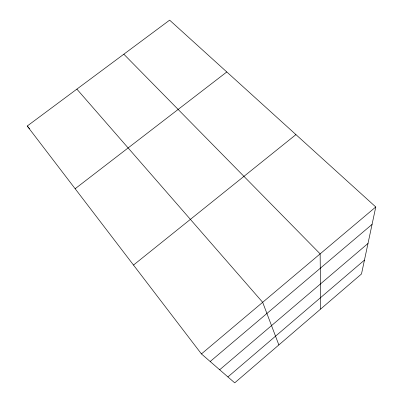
<?xml version="1.0" encoding="UTF-8"?>
<svg xmlns="http://www.w3.org/2000/svg" width="403" height="403" viewBox="0 0 403 403"><rect width="100%" height="100%" fill="white"/><g stroke="black" fill="none" stroke-linecap="round" stroke-linejoin="round"><path stroke-width="0.6" d="M375.777 206.971L361.496 273.964L234.717 382.85L201.435 353.92L27.223 126.043L169.628 20.15L375.777 206.971L201.435 353.92M227.902 376.926L364.453 260.101M219.67 369.773L367.999 243.457M210.18 361.521L372.065 224.4M133.499 265.053L295.933 134.612M75.144 188.73L226.798 71.961M123.837 54.203L320.143 253.865L320.667 309.03M27.223 126.043L29.671 128.809M76.872 89.123L262.67 302.31L278.856 344.938"/></g></svg>
